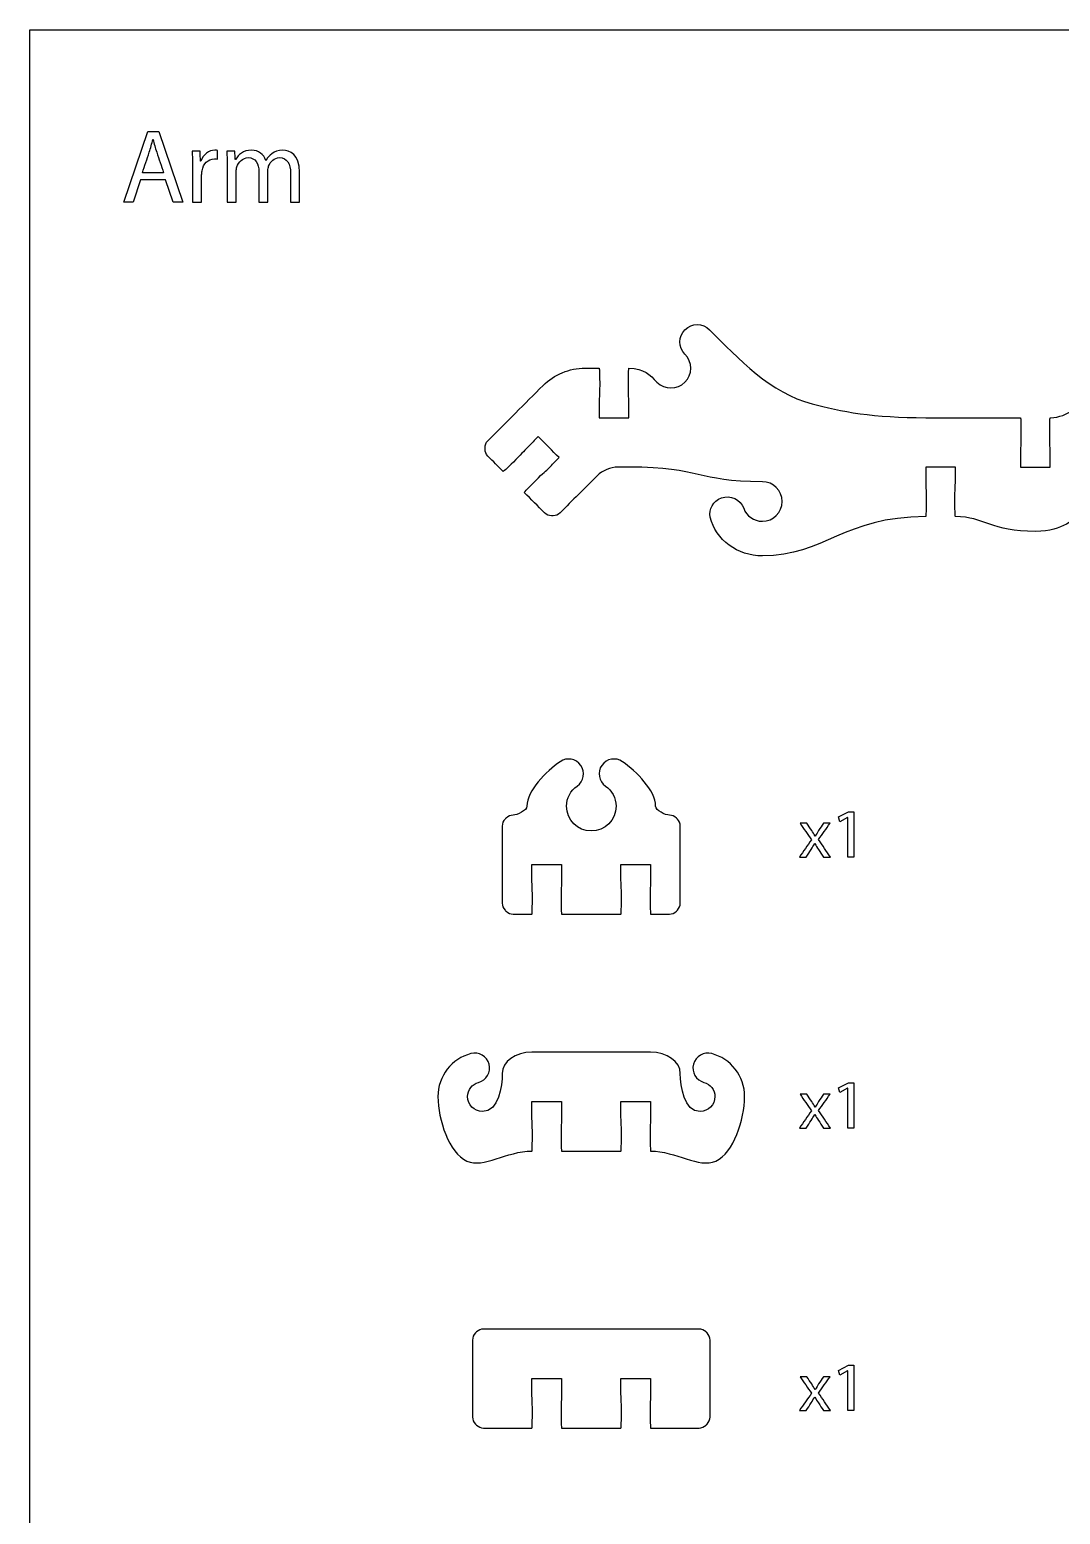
# Model space of a CAD drawing. Extents: x 0 to 600, y 0 to 300.
# Drawn here: x 0.1 to 104.3, y 150.1 to 300.1 of the extents above; entities that cross this region are included whole.
import ezdxf

# ---------------------------------------------------------------- set-up
doc = ezdxf.new("R2010")
doc.units = 0
doc.header["$MEASUREMENT"] = 0
doc.layers.add('DEFAULT', color=18, linetype='CONTINUOUS')

msp = doc.modelspace()

# ---------------------------------------------------------------- linework, layer by layer
at = {"layer": 'DEFAULT', "color": 18}
for points in [[(600.1, 0.1), (0.1, 0.1), (0.1, 300.1), (600.1, 300.1)], [(11.3, 284.93), (10.56, 282.69), (9.61, 282.69), (12.03, 289.82), (13.14, 289.82), (15.58, 282.69), (14.59, 282.69), (13.83, 284.93)], [(82.78, 220.51), (82.76, 220.51), (81.97, 220.08), (81.85, 220.56), (82.85, 221.09), (83.38, 221.09), (83.38, 216.51), (82.78, 216.51)], [(82.78, 193.14), (82.76, 193.14), (81.97, 192.71), (81.85, 193.18), (82.85, 193.71), (83.38, 193.71), (83.38, 189.13), (82.78, 189.13)], [(82.78, 164.59), (82.76, 164.59), (81.97, 164.16), (81.85, 164.64), (82.85, 165.17), (83.38, 165.17), (83.38, 160.59), (82.78, 160.59)]]:
    msp.add_lwpolyline(points, close=True, dxfattribs=at)
for points, knots in [([(13.64, 285.65), (13.41, 286.34), (13.17, 287.02), (12.94, 287.71), (12.78, 288.17), (12.68, 288.59), (12.57, 289.01), (12.56, 289.01), (12.56, 289.01), (12.55, 289.01), (12.44, 288.58), (12.33, 288.15), (12.19, 287.72), (11.96, 287.03), (11.72, 286.34), (11.49, 285.65), (12.21, 285.65), (12.92, 285.65), (13.64, 285.65)], [0, 0, 0, 0, 6.147585, 6.147585, 6.147585, 7.147585, 7.147585, 7.147585, 7.207585, 7.207585, 7.207585, 8.207585, 8.207585, 8.207585, 14.383579, 14.383579, 14.383579, 20.473579, 20.473579, 20.473579, 20.473579]), ([(16.56, 286.21), (16.56, 286.82), (16.55, 287.34), (16.52, 287.81), (16.79, 287.81), (17.06, 287.81), (17.33, 287.81), (17.34, 287.48), (17.35, 287.14), (17.36, 286.81), (17.38, 286.81), (17.39, 286.81), (17.41, 286.81), (17.64, 287.49), (18.2, 287.93), (18.82, 287.93), (18.93, 287.93), (19.01, 287.92), (19.09, 287.9), (19.09, 287.6), (19.09, 287.31), (19.09, 287.02), (18.99, 287.04), (18.9, 287.05), (18.77, 287.05), (18.12, 287.05), (17.65, 286.55), (17.52, 285.85), (17.5, 285.73), (17.48, 285.58), (17.48, 285.42), (17.48, 284.51), (17.48, 283.6), (17.48, 282.69), (17.17, 282.69), (16.87, 282.69), (16.56, 282.69), (16.56, 283.86), (16.56, 285.04), (16.56, 286.21)], [9.989, 9.989, 9.989, 9.989, 10.989, 10.989, 10.989, 13.298, 13.298, 13.298, 16.148421, 16.148421, 16.148421, 16.268421, 16.268421, 16.268421, 17.268421, 17.268421, 17.268421, 18.268421, 18.268421, 18.268421, 20.758421, 20.758421, 20.758421, 21.758421, 21.758421, 21.758421, 22.758421, 22.758421, 22.758421, 23.758421, 23.758421, 23.758421, 31.497421, 31.497421, 31.497421, 34.107421, 34.107421, 34.107421, 44.096421, 44.096421, 44.096421, 44.096421]), ([(20.06, 286.43), (20.06, 286.95), (20.05, 287.39), (20.02, 287.81), (20.29, 287.81), (20.56, 287.81), (20.84, 287.81), (20.85, 287.54), (20.86, 287.26), (20.88, 286.99), (20.89, 286.99), (20.9, 286.99), (20.91, 286.99), (21.2, 287.47), (21.67, 287.93), (22.52, 287.93), (23.22, 287.93), (23.75, 287.5), (23.97, 286.9), (23.98, 286.9), (23.98, 286.9), (23.99, 286.9), (24.15, 287.19), (24.35, 287.41), (24.56, 287.57), (24.87, 287.8), (25.21, 287.93), (25.69, 287.93), (26.37, 287.93), (27.38, 287.48), (27.38, 285.71), (27.38, 284.7), (27.38, 283.69), (27.38, 282.69), (27.07, 282.69), (26.77, 282.69), (26.47, 282.69), (26.47, 283.66), (26.47, 284.62), (26.47, 285.59), (26.47, 286.57), (26.11, 287.17), (25.35, 287.17), (24.83, 287.17), (24.41, 286.77), (24.25, 286.32), (24.21, 286.19), (24.18, 286.02), (24.18, 285.85), (24.18, 284.8), (24.18, 283.74), (24.18, 282.69), (23.88, 282.69), (23.57, 282.69), (23.27, 282.69), (23.27, 283.71), (23.27, 284.73), (23.27, 285.76), (23.27, 286.57), (22.91, 287.17), (22.2, 287.17), (21.62, 287.17), (21.2, 286.7), (21.05, 286.23), (20.99, 286.1), (20.97, 285.94), (20.97, 285.78), (20.97, 284.75), (20.97, 283.72), (20.97, 282.69), (20.67, 282.69), (20.37, 282.69), (20.06, 282.69), (20.06, 283.93), (20.06, 285.18), (20.06, 286.43)], [10.59, 10.59, 10.59, 10.59, 11.59, 11.59, 11.59, 13.899, 13.899, 13.899, 16.242126, 16.242126, 16.242126, 16.331126, 16.331126, 16.331126, 17.331126, 17.331126, 17.331126, 18.331126, 18.331126, 18.331126, 18.391126, 18.391126, 18.391126, 19.391126, 19.391126, 19.391126, 20.391126, 20.391126, 20.391126, 21.391126, 21.391126, 21.391126, 29.941126, 29.941126, 29.941126, 32.522126, 32.522126, 32.522126, 40.742126, 40.742126, 40.742126, 41.742126, 41.742126, 41.742126, 42.742126, 42.742126, 42.742126, 43.742126, 43.742126, 43.742126, 52.712126, 52.712126, 52.712126, 55.292126, 55.292126, 55.292126, 63.991126, 63.991126, 63.991126, 64.991126, 64.991126, 64.991126, 65.991126, 65.991126, 65.991126, 66.991126, 66.991126, 66.991126, 75.751126, 75.751126, 75.751126, 78.331126, 78.331126, 78.331126, 88.921126, 88.921126, 88.921126, 88.921126]), ([(78.65, 219.92), (78.81, 219.68), (78.97, 219.43), (79.14, 219.19), (79.26, 219), (79.37, 218.82), (79.48, 218.63), (79.49, 218.63), (79.5, 218.63), (79.5, 218.63), (79.62, 218.83), (79.73, 219.01), (79.84, 219.19), (80, 219.44), (80.16, 219.68), (80.32, 219.92), (80.55, 219.92), (80.77, 219.92), (80.99, 219.92), (80.6, 219.37), (80.22, 218.82), (79.83, 218.27), (80.23, 217.68), (80.63, 217.09), (81.03, 216.51), (80.79, 216.51), (80.56, 216.51), (80.32, 216.51), (80.15, 216.76), (79.99, 217.02), (79.82, 217.27), (79.69, 217.47), (79.57, 217.66), (79.45, 217.87), (79.45, 217.87), (79.44, 217.87), (79.44, 217.87), (79.33, 217.66), (79.21, 217.48), (79.08, 217.27), (78.92, 217.02), (78.75, 216.76), (78.59, 216.51), (78.36, 216.51), (78.13, 216.51), (77.9, 216.51), (78.31, 217.09), (78.71, 217.67), (79.11, 218.25), (78.73, 218.81), (78.34, 219.36), (77.96, 219.92), (78.19, 219.92), (78.42, 219.92), (78.65, 219.92)], [0, 0, 0, 0, 2.49671, 2.49671, 2.49671, 3.49671, 3.49671, 3.49671, 3.55771, 3.55771, 3.55771, 4.55771, 4.55771, 4.55771, 7.026151, 7.026151, 7.026151, 8.927151, 8.927151, 8.927151, 14.655009, 14.655009, 14.655009, 20.702323, 20.702323, 20.702323, 22.702323, 22.702323, 22.702323, 25.304853, 25.304853, 25.304853, 26.304853, 26.304853, 26.304853, 26.344853, 26.344853, 26.344853, 27.344853, 27.344853, 27.344853, 29.937064, 29.937064, 29.937064, 31.877064, 31.877064, 31.877064, 37.89844, 37.89844, 37.89844, 43.66264, 43.66264, 43.66264, 45.62264, 45.62264, 45.62264, 45.62264]), ([(78.65, 192.54), (78.81, 192.3), (78.97, 192.05), (79.14, 191.81), (79.26, 191.62), (79.37, 191.44), (79.48, 191.25), (79.49, 191.25), (79.5, 191.25), (79.5, 191.25), (79.62, 191.46), (79.73, 191.63), (79.84, 191.82), (80, 192.06), (80.16, 192.3), (80.32, 192.54), (80.55, 192.54), (80.77, 192.54), (80.99, 192.54), (80.6, 191.99), (80.22, 191.44), (79.83, 190.89), (80.23, 190.3), (80.63, 189.72), (81.03, 189.13), (80.79, 189.13), (80.56, 189.13), (80.32, 189.13), (80.15, 189.38), (79.99, 189.64), (79.82, 189.9), (79.69, 190.09), (79.57, 190.28), (79.45, 190.49), (79.45, 190.49), (79.44, 190.49), (79.44, 190.49), (79.33, 190.28), (79.21, 190.1), (79.08, 189.9), (78.92, 189.64), (78.75, 189.38), (78.59, 189.13), (78.36, 189.13), (78.13, 189.13), (77.9, 189.13), (78.31, 189.71), (78.71, 190.29), (79.11, 190.87), (78.73, 191.43), (78.34, 191.99), (77.96, 192.54), (78.19, 192.54), (78.42, 192.54), (78.65, 192.54)], [0, 0, 0, 0, 2.49671, 2.49671, 2.49671, 3.49671, 3.49671, 3.49671, 3.55771, 3.55771, 3.55771, 4.55771, 4.55771, 4.55771, 7.026151, 7.026151, 7.026151, 8.927151, 8.927151, 8.927151, 14.655009, 14.655009, 14.655009, 20.702323, 20.702323, 20.702323, 22.702323, 22.702323, 22.702323, 25.304853, 25.304853, 25.304853, 26.304853, 26.304853, 26.304853, 26.344853, 26.344853, 26.344853, 27.344853, 27.344853, 27.344853, 29.937064, 29.937064, 29.937064, 31.877064, 31.877064, 31.877064, 37.89844, 37.89844, 37.89844, 43.66264, 43.66264, 43.66264, 45.62264, 45.62264, 45.62264, 45.62264]), ([(78.65, 164), (78.81, 163.76), (78.97, 163.51), (79.14, 163.27), (79.26, 163.08), (79.37, 162.9), (79.48, 162.71), (79.49, 162.71), (79.5, 162.71), (79.5, 162.71), (79.62, 162.91), (79.73, 163.09), (79.84, 163.27), (80, 163.52), (80.16, 163.76), (80.32, 164), (80.55, 164), (80.77, 164), (80.99, 164), (80.6, 163.45), (80.22, 162.9), (79.83, 162.35), (80.23, 161.76), (80.63, 161.17), (81.03, 160.59), (80.79, 160.59), (80.56, 160.59), (80.32, 160.59), (80.15, 160.84), (79.99, 161.1), (79.82, 161.36), (79.69, 161.55), (79.57, 161.74), (79.45, 161.95), (79.45, 161.95), (79.44, 161.95), (79.44, 161.95), (79.33, 161.74), (79.21, 161.56), (79.08, 161.36), (78.92, 161.1), (78.75, 160.84), (78.59, 160.59), (78.36, 160.59), (78.13, 160.59), (77.9, 160.59), (78.31, 161.17), (78.71, 161.75), (79.12, 162.33), (78.73, 162.89), (78.34, 163.44), (77.96, 164), (78.19, 164), (78.42, 164), (78.65, 164)], [0, 0, 0, 0, 2.49671, 2.49671, 2.49671, 3.49671, 3.49671, 3.49671, 3.55771, 3.55771, 3.55771, 4.55771, 4.55771, 4.55771, 7.026151, 7.026151, 7.026151, 8.927151, 8.927151, 8.927151, 14.655009, 14.655009, 14.655009, 20.702323, 20.702323, 20.702323, 22.702323, 22.702323, 22.702323, 25.304853, 25.304853, 25.304853, 26.304853, 26.304853, 26.304853, 26.344853, 26.344853, 26.344853, 27.344853, 27.344853, 27.344853, 29.937064, 29.937064, 29.937064, 31.877064, 31.877064, 31.877064, 37.89844, 37.89844, 37.89844, 43.66264, 43.66264, 43.66264, 45.62264, 45.62264, 45.62264, 45.62264])]:
    msp.add_open_spline(points, degree=3, knots=knots, dxfattribs=at)
at = {"layer": 'DEFAULT', "color": 1}
for points, knots in [([(72.27, 251.74), (71.94, 252.65), (70.92, 253.12), (70.01, 252.79), (69.2, 252.49), (68.69, 251.65), (68.88, 250.84), (69.43, 248.55), (71.67, 246.93), (74.15, 246.93), (80.47, 246.93), (82.31, 250.9), (90.66, 250.9), (90.69, 250.91), (90.71, 251.69), (90.71, 252.65), (90.7, 253.62), (90.66, 254.07), (90.66, 254.4), (90.66, 254.9), (90.66, 255.4), (90.66, 255.9), (91.66, 255.9), (92.66, 255.9), (93.66, 255.9), (93.66, 255.4), (93.66, 254.9), (93.66, 254.4), (93.66, 254.07), (93.61, 253.62), (93.61, 252.65), (93.61, 251.69), (93.63, 250.9), (93.66, 250.9), (96.6, 250.9), (97.27, 249.4), (101.74, 249.4), (104.78, 249.4), (105.24, 250.9), (107.24, 250.91), (107.27, 250.91), (107.29, 251.69), (107.29, 252.65), (107.29, 253.62), (107.24, 254.07), (107.24, 254.41), (107.24, 254.9), (107.24, 255.4), (107.24, 255.9), (108.24, 255.9), (109.24, 255.9), (110.24, 255.9), (110.24, 255.4), (110.24, 254.9), (110.24, 254.41), (110.25, 254.07), (110.19, 253.62), (110.19, 252.65), (110.19, 251.69), (110.22, 250.9), (110.24, 250.9), (113.44, 250.9), (116.63, 250.9), (119.83, 250.9), (132.62, 250.9), (139.91, 248.39), (151.1, 246.93), (155.23, 246.32), (159.03, 244.31), (168.82, 244.31), (177.65, 244.31), (187.36, 253.83), (193.15, 253.82), (193.79, 253.83), (201.65, 253.83), (203.55, 253.82), (203.81, 253.82), (204.07, 253.93), (204.25, 254.12), (204.29, 254.15), (204.32, 254.19), (204.36, 254.22), (204.55, 254.41), (204.65, 254.67), (204.65, 254.93), (204.65, 258.86), (204.65, 262.79), (204.65, 266.72), (204.65, 266.99), (204.55, 267.24), (204.36, 267.43), (204.32, 267.46), (204.29, 267.5), (204.25, 267.53), (204.07, 267.72), (203.81, 267.83), (203.55, 267.83), (202.58, 267.83), (201.61, 267.83), (200.65, 267.83), (200.62, 267.82), (200.6, 267.04), (200.6, 266.08), (200.6, 265.11), (200.65, 264.66), (200.65, 264.33), (200.65, 263.16), (200.65, 262), (200.65, 260.83), (199.65, 260.83), (198.65, 260.83), (197.65, 260.83), (197.65, 261.99), (197.65, 263.16), (197.65, 264.33), (197.65, 264.66), (197.7, 265.11), (197.7, 266.08), (197.69, 267.05), (197.68, 267.83), (197.64, 267.83), (196.15, 267.83), (194.65, 267.83), (193.15, 267.83), (193.12, 267.82), (193.1, 267.04), (193.1, 266.08), (193.1, 265.11), (193.15, 264.66), (193.15, 264.33), (193.15, 263.16), (193.15, 261.99), (193.15, 260.83), (192.15, 260.83), (191.15, 260.83), (190.15, 260.83), (190.15, 261.99), (190.15, 263.16), (190.15, 264.33), (190.15, 264.66), (190.2, 265.11), (190.2, 266.08), (190.2, 267.05), (190.17, 267.83), (190.15, 267.83), (183.78, 267.83), (173.33, 255.92), (170.32, 255.92), (170.3, 255.91), (170.27, 255.13), (170.27, 254.17), (170.27, 253.21), (170.32, 252.76), (170.32, 252.42), (170.32, 251.92), (170.32, 251.42), (170.32, 250.92), (169.32, 250.92), (168.32, 250.92), (167.32, 250.92), (167.32, 251.42), (167.32, 251.92), (167.32, 252.42), (167.32, 252.76), (167.37, 253.21), (167.37, 254.17), (167.37, 255.14), (167.35, 255.92), (167.32, 255.92), (144.94, 255.92), (137.83, 260.9), (119.82, 260.9), (119.8, 260.89), (119.77, 260.11), (119.78, 259.15), (119.78, 258.19), (119.82, 257.74), (119.83, 257.4), (119.83, 256.9), (119.83, 256.4), (119.83, 255.9), (118.83, 255.9), (117.83, 255.9), (116.83, 255.9), (116.83, 256.4), (116.83, 256.9), (116.83, 257.4), (116.82, 257.74), (116.87, 258.19), (116.87, 259.15), (116.87, 260.12), (116.85, 260.9), (116.82, 260.9), (113.89, 260.9), (113.21, 262.41), (108.74, 262.41), (105.7, 262.41), (105.24, 260.9), (103.24, 260.9), (103.21, 260.9), (103.19, 260.12), (103.19, 259.15), (103.19, 258.18), (103.24, 257.74), (103.24, 257.4), (103.24, 256.9), (103.24, 256.4), (103.24, 255.91), (102.24, 255.9), (101.24, 255.9), (100.24, 255.9), (100.24, 256.4), (100.24, 256.9), (100.24, 257.4), (100.24, 257.74), (100.29, 258.18), (100.29, 259.15), (100.29, 260.12), (100.27, 260.9), (100.24, 260.9), (97.05, 260.9), (93.85, 260.9), (90.66, 260.9), (85.44, 260.9), (82.02, 261.51), (79.17, 262.3), (75.01, 263.35), (71.73, 266.87), (68.8, 269.79), (68.12, 270.47), (67.01, 270.47), (66.33, 269.79), (65.65, 269.11), (65.64, 268), (66.33, 267.31), (67.11, 266.53), (67.11, 265.26), (66.33, 264.48), (65.55, 263.71), (64.28, 263.71), (63.5, 264.48), (62.76, 265.23), (62.23, 265.9), (60.66, 265.9), (60.63, 265.89), (60.61, 265.12), (60.61, 264.15), (60.61, 263.18), (60.66, 262.74), (60.66, 262.4), (60.66, 261.9), (60.66, 261.4), (60.66, 260.9), (59.66, 260.9), (58.66, 260.9), (57.66, 260.9), (57.66, 261.4), (57.66, 261.9), (57.66, 262.4), (57.65, 262.74), (57.71, 263.18), (57.71, 264.15), (57.71, 265.07), (57.69, 265.83), (57.66, 265.9), (57.18, 265.9), (56.71, 265.9), (56.23, 265.9), (54.64, 265.9), (53.11, 265.27), (51.99, 264.15), (50.13, 262.29), (48.27, 260.43), (46.41, 258.57), (46.22, 258.39), (46.12, 258.13), (46.12, 257.87), (46.12, 257.82), (46.12, 257.77), (46.12, 257.72), (46.12, 257.45), (46.22, 257.2), (46.41, 257.01), (46.93, 256.49), (47.45, 255.97), (47.96, 255.46), (48.01, 255.46), (48.57, 255.99), (49.23, 256.66), (49.92, 257.34), (50.2, 257.69), (50.44, 257.93), (50.79, 258.28), (51.15, 258.63), (51.5, 258.99), (52.21, 258.28), (52.91, 257.57), (53.62, 256.86), (53.27, 256.51), (52.91, 256.16), (52.56, 255.8), (52.32, 255.57), (51.97, 255.28), (51.29, 254.6), (50.62, 253.93), (50.09, 253.38), (50.09, 253.33), (50.78, 252.65), (51.46, 251.96), (52.14, 251.28), (52.33, 251.09), (52.58, 250.99), (52.85, 250.99), (52.9, 250.99), (52.95, 250.99), (53, 250.99), (53.27, 250.99), (53.52, 251.09), (53.71, 251.28), (54.95, 252.53), (56.2, 253.77), (57.45, 255.02), (58.01, 255.58), (58.77, 255.9), (59.57, 255.9), (59.93, 255.9), (60.3, 255.9), (60.66, 255.9), (68.11, 255.9), (67.4, 254.43), (74.15, 254.43), (75.25, 254.43), (76.15, 253.53), (76.15, 252.43), (76.15, 251.33), (75.25, 250.43), (74.15, 250.43), (73.29, 250.43), (72.55, 250.98), (72.27, 251.74)], [1, 1, 1, 1, 2, 2, 2, 3, 3, 3, 4.01, 4.01, 4.01, 5.01, 5.01, 5.01, 6.01, 6.01, 6.01, 7.01, 7.01, 7.01, 11.26, 11.26, 11.26, 19.77, 19.77, 19.77, 24.02, 24.02, 24.02, 25.02, 25.02, 25.02, 26.02, 26.02, 26.02, 27.02, 27.02, 27.02, 28.02, 28.02, 28.02, 29.02, 29.02, 29.02, 30.02, 30.02, 30.02, 34.26, 34.26, 34.26, 42.76, 42.76, 42.76, 47, 47, 47, 48, 48, 48, 49, 49, 49, 76.18, 76.18, 76.18, 77.18, 77.18, 77.18, 78.18, 78.18, 78.18, 79.18, 79.18, 79.18, 80.18, 80.18, 80.18, 81.18, 81.18, 81.18, 81.604264, 81.604264, 81.604264, 82.604264, 82.604264, 82.604264, 116.024264, 116.024264, 116.024264, 117.024264, 117.024264, 117.024264, 117.448528, 117.448528, 117.448528, 118.448528, 118.448528, 118.448528, 126.658528, 126.658528, 126.658528, 127.658528, 127.658528, 127.658528, 128.658528, 128.658528, 128.658528, 138.568528, 138.568528, 138.568528, 147.078534, 147.078534, 147.078534, 156.998534, 156.998534, 156.998534, 157.998534, 157.998534, 157.998534, 158.998534, 158.998534, 158.998534, 171.738534, 171.738534, 171.738534, 172.738534, 172.738534, 172.738534, 173.738534, 173.738534, 173.738534, 183.658534, 183.658534, 183.658534, 192.168534, 192.168534, 192.168534, 202.098534, 202.098534, 202.098534, 203.098534, 203.098534, 203.098534, 204.098534, 204.098534, 204.098534, 205.098534, 205.098534, 205.098534, 206.098534, 206.098534, 206.098534, 207.098534, 207.098534, 207.098534, 211.358534, 211.358534, 211.358534, 219.86854, 219.86854, 219.86854, 224.10854, 224.10854, 224.10854, 225.10854, 225.10854, 225.10854, 226.10854, 226.10854, 226.10854, 227.10854, 227.10854, 227.10854, 228.10854, 228.10854, 228.10854, 229.10854, 229.10854, 229.10854, 233.36854, 233.36854, 233.36854, 241.86854, 241.86854, 241.86854, 246.128552, 246.128552, 246.128552, 247.128552, 247.128552, 247.128552, 248.128552, 248.128552, 248.128552, 249.128552, 249.128552, 249.128552, 250.128552, 250.128552, 250.128552, 251.128552, 251.128552, 251.128552, 252.128552, 252.128552, 252.128552, 256.368552, 256.368552, 256.368552, 264.878558, 264.878558, 264.878558, 269.138569, 269.138569, 269.138569, 270.138569, 270.138569, 270.138569, 271.138569, 271.138569, 271.138569, 298.308569, 298.308569, 298.308569, 299.308569, 299.308569, 299.308569, 300.308569, 300.308569, 300.308569, 301.308569, 301.308569, 301.308569, 302.308569, 302.308569, 302.308569, 303.308569, 303.308569, 303.308569, 304.308569, 304.308569, 304.308569, 305.308569, 305.308569, 305.308569, 306.308569, 306.308569, 306.308569, 307.308569, 307.308569, 307.308569, 311.548581, 311.548581, 311.548581, 320.048587, 320.048587, 320.048587, 324.298587, 324.298587, 324.298587, 325.298587, 325.298587, 325.298587, 326.298587, 326.298587, 326.298587, 330.348587, 330.348587, 330.348587, 331.348587, 331.348587, 331.348587, 353.700233, 353.700233, 353.700233, 354.700233, 354.700233, 354.700233, 355.120233, 355.120233, 355.120233, 356.120233, 356.120233, 356.120233, 362.342773, 362.342773, 362.342773, 363.342773, 363.342773, 363.342773, 364.342773, 364.342773, 364.342773, 368.592491, 368.592491, 368.592491, 377.106056, 377.106056, 377.106056, 381.362839, 381.362839, 381.362839, 382.362839, 382.362839, 382.362839, 383.362839, 383.362839, 383.362839, 391.57942, 391.57942, 391.57942, 392.57942, 392.57942, 392.57942, 392.99942, 392.99942, 392.99942, 393.99942, 393.99942, 393.99942, 408.997156, 408.997156, 408.997156, 409.997156, 409.997156, 409.997156, 413.087156, 413.087156, 413.087156, 414.087156, 414.087156, 414.087156, 415.087156, 415.087156, 415.087156, 416.087156, 416.087156, 416.087156, 417.087156, 417.087156, 417.087156, 417.087156]), ([(65.86, 219.63), (65.86, 217.04), (65.86, 214.44), (65.86, 211.85), (65.86, 211.58), (65.75, 211.33), (65.57, 211.14), (65.53, 211.1), (65.5, 211.07), (65.46, 211.03), (65.27, 210.85), (65.02, 210.74), (64.75, 210.74), (64.12, 210.74), (63.49, 210.74), (62.86, 210.74), (62.83, 210.74), (62.81, 211.52), (62.81, 212.49), (62.81, 213.46), (62.86, 213.9), (62.86, 214.24), (62.86, 214.74), (62.86, 215.24), (62.86, 215.74), (61.86, 215.74), (60.86, 215.74), (59.86, 215.74), (59.86, 215.24), (59.86, 214.74), (59.86, 214.24), (59.86, 213.9), (59.91, 213.46), (59.91, 212.49), (59.91, 211.52), (59.89, 210.74), (59.86, 210.74), (57.86, 210.74), (55.86, 210.74), (53.86, 210.74), (53.83, 210.74), (53.81, 211.52), (53.81, 212.49), (53.81, 213.46), (53.86, 213.9), (53.86, 214.24), (53.86, 214.74), (53.86, 215.24), (53.86, 215.74), (52.86, 215.74), (51.86, 215.74), (50.86, 215.74), (50.86, 215.24), (50.86, 214.74), (50.86, 214.24), (50.86, 213.9), (50.91, 213.46), (50.91, 212.49), (50.91, 211.52), (50.89, 210.74), (50.86, 210.74), (50.23, 210.74), (49.6, 210.74), (48.96, 210.74), (48.7, 210.74), (48.45, 210.85), (48.26, 211.03), (48.22, 211.07), (48.19, 211.1), (48.15, 211.14), (47.97, 211.33), (47.86, 211.58), (47.86, 211.85), (47.86, 214.44), (47.86, 217.04), (47.86, 219.63), (47.86, 219.9), (47.97, 220.15), (48.15, 220.34), (48.19, 220.37), (48.22, 220.41), (48.26, 220.45), (48.45, 220.64), (48.7, 220.74), (48.96, 220.74), (49.37, 220.74), (50.36, 221.22), (50.36, 221.64), (50.36, 223.26), (52.29, 225.14), (53.71, 226.14), (54.39, 226.62), (55.32, 226.45), (55.79, 225.77), (56.27, 225.09), (56.1, 224.16), (55.43, 223.68), (54.79, 223.23), (54.36, 222.48), (54.36, 221.64), (54.36, 220.25), (55.48, 219.14), (56.86, 219.14), (58.24, 219.14), (59.36, 220.25), (59.36, 221.64), (59.36, 222.48), (58.94, 223.24), (58.3, 223.68), (57.61, 224.16), (57.45, 225.09), (57.92, 225.77), (58.4, 226.45), (59.33, 226.62), (60.01, 226.14), (61.43, 225.14), (63.36, 223.26), (63.36, 221.64), (63.36, 221.22), (64.36, 220.74), (64.76, 220.74), (65.02, 220.74), (65.27, 220.64), (65.46, 220.45), (65.5, 220.41), (65.53, 220.37), (65.57, 220.34), (65.75, 220.15), (65.86, 219.9), (65.86, 219.63)], [1, 1, 1, 1, 23.07, 23.07, 23.07, 24.07, 24.07, 24.07, 24.494264, 24.494264, 24.494264, 25.494264, 25.494264, 25.494264, 30.864264, 30.864264, 30.864264, 31.864264, 31.864264, 31.864264, 32.864264, 32.864264, 32.864264, 37.114264, 37.114264, 37.114264, 45.624264, 45.624264, 45.624264, 49.874264, 49.874264, 49.874264, 50.874264, 50.874264, 50.874264, 51.874264, 51.874264, 51.874264, 68.874264, 68.874264, 68.874264, 69.874264, 69.874264, 69.874264, 70.874264, 70.874264, 70.874264, 75.124264, 75.124264, 75.124264, 83.634264, 83.634264, 83.634264, 87.884264, 87.884264, 87.884264, 88.884264, 88.884264, 88.884264, 89.884264, 89.884264, 89.884264, 95.254264, 95.254264, 95.254264, 96.254264, 96.254264, 96.254264, 96.678528, 96.678528, 96.678528, 97.678528, 97.678528, 97.678528, 119.748528, 119.748528, 119.748528, 120.748528, 120.748528, 120.748528, 121.172792, 121.172792, 121.172792, 122.172792, 122.172792, 122.172792, 123.172792, 123.172792, 123.172792, 124.172792, 124.172792, 124.172792, 125.172792, 125.172792, 125.172792, 126.172792, 126.172792, 126.172792, 127.172792, 127.172792, 127.172792, 128.172792, 128.172792, 128.172792, 129.172792, 129.172792, 129.172792, 130.172792, 130.172792, 130.172792, 131.172792, 131.172792, 131.172792, 132.172792, 132.172792, 132.172792, 133.172792, 133.172792, 133.172792, 134.172792, 134.172792, 134.172792, 135.172792, 135.172792, 135.172792, 135.597056, 135.597056, 135.597056, 136.597056, 136.597056, 136.597056, 136.597056]), ([(72.36, 192.3), (72.36, 189.98), (71.24, 186.6), (69.44, 185.79), (67.73, 185.03), (65.41, 186.8), (62.86, 186.8), (62.83, 186.8), (62.81, 187.58), (62.81, 188.55), (62.81, 189.51), (62.86, 189.96), (62.86, 190.3), (62.86, 190.8), (62.86, 191.3), (62.86, 191.8), (61.86, 191.8), (60.86, 191.8), (59.86, 191.8), (59.86, 191.3), (59.86, 190.8), (59.86, 190.3), (59.86, 189.96), (59.91, 189.51), (59.91, 188.55), (59.91, 187.58), (59.89, 186.8), (59.86, 186.8), (57.86, 186.8), (55.86, 186.8), (53.86, 186.8), (53.83, 186.8), (53.81, 187.58), (53.81, 188.55), (53.81, 189.51), (53.86, 189.96), (53.86, 190.3), (53.86, 190.8), (53.86, 191.3), (53.86, 191.8), (52.86, 191.8), (51.86, 191.8), (50.86, 191.8), (50.86, 191.3), (50.86, 190.8), (50.86, 190.3), (50.86, 189.96), (50.91, 189.51), (50.91, 188.55), (50.91, 187.58), (50.89, 186.8), (50.86, 186.8), (48.3, 186.8), (45.99, 185.03), (44.28, 185.79), (42.48, 186.6), (41.36, 189.98), (41.36, 192.3), (41.36, 194.38), (42.77, 196.14), (44.69, 196.65), (45.49, 196.86), (46.32, 196.38), (46.53, 195.58), (46.75, 194.78), (46.27, 193.96), (45.47, 193.74), (44.83, 193.57), (44.36, 192.99), (44.36, 192.3), (44.36, 191.47), (45.03, 190.8), (45.86, 190.8), (47.49, 190.8), (47.86, 193.35), (47.86, 194.65), (47.86, 195.84), (49.2, 196.79), (50.86, 196.79), (54.86, 196.79), (58.86, 196.79), (62.86, 196.79), (64.52, 196.79), (65.86, 195.84), (65.86, 194.65), (65.86, 193.35), (66.23, 190.8), (67.86, 190.8), (68.69, 190.8), (69.36, 191.47), (69.36, 192.3), (69.36, 192.99), (68.89, 193.57), (68.25, 193.74), (67.45, 193.96), (66.97, 194.78), (67.19, 195.58), (67.4, 196.38), (68.23, 196.86), (69.03, 196.65), (70.95, 196.14), (72.36, 194.38), (72.36, 192.3)], [1, 1, 1, 1, 2, 2, 2, 3, 3, 3, 4, 4, 4, 5, 5, 5, 9.25, 9.25, 9.25, 17.76, 17.76, 17.76, 22.01, 22.01, 22.01, 23.01, 23.01, 23.01, 24.01, 24.01, 24.01, 41.01, 41.01, 41.01, 42.01, 42.01, 42.01, 43.01, 43.01, 43.01, 47.26, 47.26, 47.26, 55.77, 55.77, 55.77, 60.02, 60.02, 60.02, 61.02, 61.02, 61.02, 62.02, 62.02, 62.02, 63.02, 63.02, 63.02, 64.02, 64.02, 64.02, 65.02, 65.02, 65.02, 66.02, 66.02, 66.02, 67.02, 67.02, 67.02, 68.02, 68.02, 68.02, 69.02, 69.02, 69.02, 70.02, 70.02, 70.02, 71.02, 71.02, 71.02, 105.04, 105.04, 105.04, 106.04, 106.04, 106.04, 107.04, 107.04, 107.04, 108.04, 108.04, 108.04, 109.04, 109.04, 109.04, 110.04, 110.04, 110.04, 111.04, 111.04, 111.04, 112.04, 112.04, 112.04, 112.04]), ([(45.97, 168.82), (53.23, 168.82), (60.49, 168.82), (67.75, 168.82), (68.02, 168.82), (68.27, 168.71), (68.46, 168.53), (68.49, 168.49), (68.53, 168.46), (68.56, 168.42), (68.75, 168.23), (68.86, 167.98), (68.86, 167.71), (68.86, 165.12), (68.86, 162.52), (68.86, 159.93), (68.86, 159.66), (68.75, 159.41), (68.56, 159.22), (68.53, 159.19), (68.49, 159.15), (68.46, 159.11), (68.27, 158.93), (68.02, 158.82), (67.75, 158.82), (66.12, 158.82), (64.49, 158.82), (62.86, 158.82), (62.83, 158.82), (62.81, 159.61), (62.81, 160.57), (62.81, 161.54), (62.86, 161.99), (62.86, 162.32), (62.86, 162.82), (62.86, 163.32), (62.86, 163.82), (61.86, 163.82), (60.86, 163.82), (59.86, 163.82), (59.86, 163.32), (59.86, 162.82), (59.86, 162.32), (59.86, 161.99), (59.91, 161.54), (59.91, 160.57), (59.91, 159.61), (59.89, 158.82), (59.86, 158.82), (57.86, 158.82), (55.86, 158.82), (53.86, 158.82), (53.83, 158.82), (53.81, 159.61), (53.81, 160.57), (53.81, 161.54), (53.86, 161.99), (53.86, 162.32), (53.86, 162.82), (53.86, 163.32), (53.86, 163.82), (52.86, 163.82), (51.86, 163.82), (50.86, 163.82), (50.86, 163.32), (50.86, 162.82), (50.86, 162.32), (50.86, 161.99), (50.91, 161.54), (50.91, 160.57), (50.91, 159.61), (50.89, 158.82), (50.86, 158.82), (49.23, 158.82), (47.6, 158.82), (45.97, 158.82), (45.7, 158.82), (45.45, 158.93), (45.26, 159.11), (45.23, 159.15), (45.19, 159.19), (45.15, 159.22), (44.97, 159.41), (44.86, 159.66), (44.86, 159.93), (44.86, 162.52), (44.86, 165.12), (44.86, 167.71), (44.86, 167.98), (44.97, 168.23), (45.15, 168.42), (45.19, 168.46), (45.23, 168.49), (45.26, 168.53), (45.45, 168.71), (45.7, 168.82), (45.97, 168.82)], [1, 1, 1, 1, 62.752, 62.752, 62.752, 63.752, 63.752, 63.752, 64.176264, 64.176264, 64.176264, 65.176264, 65.176264, 65.176264, 87.248264, 87.248264, 87.248264, 88.248264, 88.248264, 88.248264, 88.672528, 88.672528, 88.672528, 89.672528, 89.672528, 89.672528, 103.538528, 103.538528, 103.538528, 104.538528, 104.538528, 104.538528, 105.538528, 105.538528, 105.538528, 109.788528, 109.788528, 109.788528, 118.298528, 118.298528, 118.298528, 122.548528, 122.548528, 122.548528, 123.548528, 123.548528, 123.548528, 124.548528, 124.548528, 124.548528, 141.548528, 141.548528, 141.548528, 142.548528, 142.548528, 142.548528, 143.548528, 143.548528, 143.548528, 147.798528, 147.798528, 147.798528, 156.308528, 156.308528, 156.308528, 160.558528, 160.558528, 160.558528, 161.558528, 161.558528, 161.558528, 162.558528, 162.558528, 162.558528, 176.424528, 176.424528, 176.424528, 177.424528, 177.424528, 177.424528, 177.848792, 177.848792, 177.848792, 178.848792, 178.848792, 178.848792, 200.920792, 200.920792, 200.920792, 201.920792, 201.920792, 201.920792, 202.345056, 202.345056, 202.345056, 203.345056, 203.345056, 203.345056, 203.345056])]:
    msp.add_open_spline(points, degree=3, knots=knots, dxfattribs=at)

doc.saveas('drawing.dxf')
